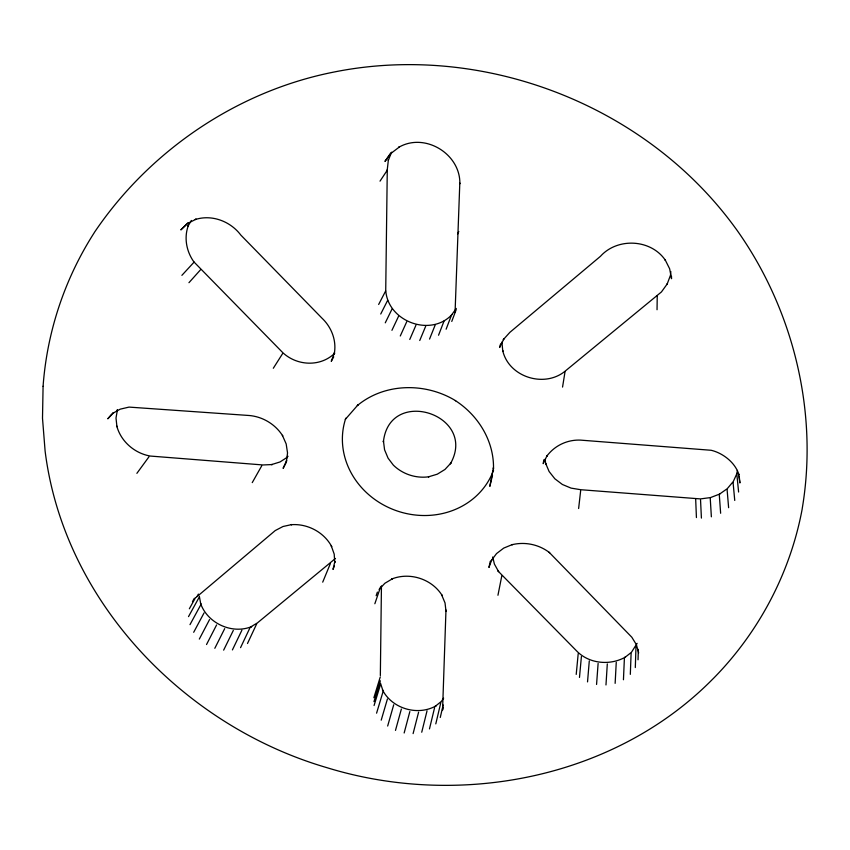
<?xml version="1.0" encoding="UTF-8"?>
<svg xmlns="http://www.w3.org/2000/svg" width="850" height="850" viewBox="0 0 850 850"><rect width="100%" height="100%" fill="white"/><g stroke="black" fill="none" stroke-linecap="round" stroke-linejoin="round"><path stroke-width="1.27" d="M380.343 675.601L381.448 585.894M387.281 169.596L385.73 290.116C387.494 321.385 430.621 337.663 452.083 314.457M657.039 309.74L657.241 295.779M638.042 659.791L638.35 649.432M635.311 667.558L635.981 646.722M630.317 674.369L631.104 653.427M455.069 312.396L459.808 183.016L459.85 183.727C460.509 153.839 424.66 132.079 398.671 147.358L399.33 147.029L391.138 153.244L384.944 161.404L390.628 153.096M623.443 679.756L624.378 658.739M615.134 683.357L616.261 662.299M605.976 684.962L607.304 663.903M596.562 684.463L598.113 663.425M587.531 681.902L589.284 660.928M670.82 271.522L670.491 275.209L667.006 284.484L667.346 283.772L661.438 291.943L565.431 370.908C544.744 388.386 508.725 377.251 502.69 350.508L502.796 351.39L501.936 342.082M579.477 677.439L581.411 656.551M576.215 674.411L578.213 653.586M578.627 508.513L580.667 490.631M737.386 470.401L736.844 474.204L738.607 492.022M562.551 387.079L565.048 371.609M543.862 459.744L543.192 463.664L547.156 455.451L546.646 456.386C554.731 445.294 567.704 439.546 580.529 440.119L711.153 450.277C722.511 452.954 735.282 462.283 739.043 474.991L738.554 473.928L739.914 482.981L739.266 476.68M497.951 595.266L501.776 575.949M490.301 561.213L488.941 567.481L491.874 559.513L491.279 560.596L496.538 553.584L503.742 548.091L512.423 544.521L511.849 544.744C524.896 541.492 539.049 544.457 549.663 552.734L549.121 552.277L631.826 637.234L636.427 644.725L638.648 652.906M443.137 707.625L442.563 710.111L445.974 609.992L445.995 611.288L445.028 602.926L441.649 594.862L442.244 595.659C432.076 578.967 409.636 571.721 391.563 579.094L392.456 578.776L384.891 583.259L379.079 589.433M440.268 717.474L443.169 704.969M435.795 723.881L440.831 702.536M492.501 475.235L489.844 486.359L493.404 467.627L493.499 468.786C494.126 441.065 478.337 415.416 455.366 400.605L455.632 400.722C425.68 382.394 384.784 382.712 357.287 405.599L358.031 404.823L345.302 419.39M429.473 728.907L434.637 707.497M421.738 732.222L427.051 710.77M413.1 733.614L418.604 712.162M404.154 732.987L409.849 711.577M395.484 730.405L401.359 709.049M500.608 343.836L499.598 347.48L503.869 338.884L503.285 339.639L509.873 332.35L600.429 256.339C617.461 237.341 651.015 239.031 665.433 260.323L665.093 259.686L669.641 268.781L671.521 278.704L671.489 276.282M387.664 726.038L393.72 704.767M381.214 720.162L387.419 698.997M376.582 713.171L382.893 692.123M374.074 705.521L380.449 684.601M373.968 701.633L380.364 680.776M373.873 697.733L380.269 676.94M376.157 595.691L377.379 592.11M374.85 603.744L380.577 586.914M637.117 643.344L631.433 652.301L624.644 657.656L625.292 657.146C610.396 665.635 589.889 663.903 577.479 651.801L498.036 571.041L498.642 571.689L494.392 564.071L492.724 556.973M451.764 321.438L456.121 309.804M446.123 329.216L451.478 315.106L456.301 308.433M438.547 335.229L444.072 320.992M391.584 152.182L388.333 160.321L388.418 159.545L387.196 170.319L380.014 181.156M429.547 339.076L435.274 324.774M334.411 565.941L332.998 569.426L334.889 561.393L334.73 562.668L334.209 554.147L331.256 545.796L331.712 546.593C323.967 532.111 307.477 523.472 291.189 524.694L291.911 524.535L283.018 526.501L275.251 530.559L196.222 597.306M322.713 582.154L330.448 563.391M419.741 340.51L425.701 326.198M457.746 233.899L458.788 231.476M409.764 339.458L415.958 325.168M116.96 410.784L117.449 409.668L116.004 418.03L116.939 426.732M400.286 335.984L406.714 321.778M737.088 473.163L733.295 481.504L727.271 488.676L719.419 494.201M247.499 643.492L256.7 623.836M391.935 330.321L398.576 316.243M240.55 647.657L249.879 627.948M232.411 649.921L241.91 630.19M385.273 322.83L392.084 308.922M223.646 650.144L233.325 630.424M214.816 648.306L224.697 628.628M380.736 314.022L387.674 300.305M206.529 644.534L216.591 624.941M378.654 304.47L385.656 290.955M199.325 639.072L209.546 619.586M286.067 462.804L283.114 468.35L286.631 460.498L286.386 461.709L287.534 452.944L286.174 443.934L282.381 435.328L282.731 435.891C275.496 424.437 263.054 416.829 249.581 415.533L129.041 407.097L120.19 409.169L112.551 413.451L113.634 412.707L107.78 418.816L111.807 413.993M193.683 632.304L204.042 612.935M189.986 624.644L200.451 605.412M333.731 356.841L331.266 361.335L334.433 352.686L334.263 353.749C336.749 340.669 331.564 327.207 321.991 318.187L240.784 235.036C230.477 221.329 211.873 214.189 195.266 219.534L196.191 219.13L187.691 223.433L180.837 229.893L188.126 222.689M188.509 616.622L199.028 597.529M197.168 596.275L198.39 594.076M192.472 601.641L194.321 598.315M189.348 608.781L195.532 597.624M252.248 482.619L261.768 465.757M191.356 220.458L188.031 226.153L188.445 225.25C183.759 237.543 186.384 251.547 194.034 262.066M273.307 368.263L282.625 353.579M443.615 698.19L441.405 701.378L435.168 706.382L436.061 705.829C417.796 716.306 392.02 708.709 382.479 689.903L382.989 690.88L380.524 683.294M136.882 473.344L148.941 456.843M288.033 456.269L286.45 458.097L287.268 457.289L279.979 461.975L271.49 464.61L272.319 464.546L263.033 464.961L150.333 456.057C134.587 453.348 120.849 441.447 116.726 425.892M188.955 282.689L200.451 269.854M181.889 275.347L193.577 262.671M335.484 558.439L257.497 622.838L250.644 626.971L251.685 626.599C232.018 634.621 207.411 623.294 200.504 603.256L200.802 604.244L199.357 596.296M333.954 353.94L334.73 353.249C320.206 367.253 297.022 365.84 282.891 352.761L193.896 261.885M719.886 493.967L710.515 497.579L700.453 498.908L580.763 489.717L571.062 488.112L562.381 484.479L554.838 478.773L549.111 471.516L545.572 463.186L545.742 464.206L545.126 459.181M733.082 482.481L734.751 500.459M727.101 489.589L728.62 507.694M719.312 495.061L720.641 513.262M710.26 498.557L711.365 516.811M700.538 499.832L701.409 518.096M695.683 499.332L696.426 517.576M493.563 470.209A78.328 71.294 19.5 0 1 396.302 510.669A78.328 71.294 19.5 0 1 345.801 418.189M43.084 386.293L42.5 418.232L45.103 451.01C63.792 601.247 183.929 725.932 326.868 767.656C458.873 808.318 614.136 778.951 712.64 679.182L713.384 678.459C758.827 632.336 790.266 572.857 802.156 509.171L802.315 508.002C818.486 411.251 793.029 308.603 736.132 229.011L735.686 228.438C646.701 105.549 484.649 42.553 335.92 71.655L335.283 71.793C238.011 90.546 149.919 150.269 94.594 232.124L93.989 233.123C64.642 278.981 47.005 331.989 43.084 386.293M383.456 440.98L383.382 442.053C389.289 385.666 478.284 414.917 450.341 463.877L450.967 462.984L444.964 469.466L437.272 474.194L428.442 476.839L429.016 476.754C416.075 478.646 402.698 474.257 393.337 465.12L388.067 458.15L384.572 449.788L383.456 440.98"/></g></svg>
